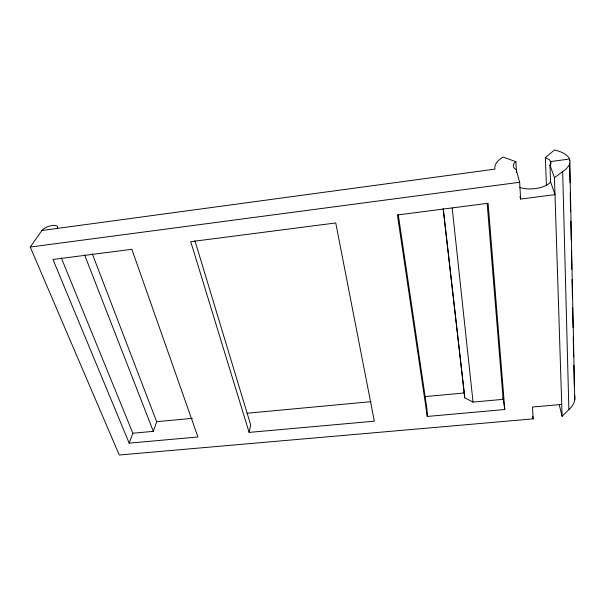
<?xml version="1.0" encoding="UTF-8"?>
<svg xmlns="http://www.w3.org/2000/svg" width="605" height="605" viewBox="0 0 605 605"><rect width="100%" height="100%" fill="white"/><g stroke="black" fill="none" stroke-linecap="round" stroke-linejoin="round"><path stroke-width="0.91" d="M249.116 432.401L190.734 241.682L335.745 222.95L374.344 421.186L249.116 432.401L250.674 424.869L194.916 240.707M129.168 443.14L52.968 259.469L131.845 249.283L197.956 436.984L129.168 443.14L132.858 433.225L153.33 431.35L156.65 421.693L92.247 253.684M546.406 184.994L545.37 157.648L549.332 159.69L550.679 161.573L550.754 163.645L549.953 165.044L550.535 181.689L550.119 182.43A18.634 8.077 -5.3 0 1 519.529 187.361M561.712 404.412L532.498 407.029L533.171 418.872L119.276 455.005L30.25 247.044L41.889 230.505A8.561 3.259 -18.7 0 1 52.317 225.499A8.561 3.259 -18.7 0 1 57.271 228.425M559.254 404.715L562.098 416.346L568.866 409.562A31.483 19.859 -0.3 0 0 574.447 394.528M545.37 157.648L554.46 149.995A37.737 15.783 -5.6 0 1 562.665 171.578L568.866 409.562M41.889 230.505L494.996 169.113A37.737 15.783 -5.6 0 1 503.088 157.058L515.883 161.671L514.847 162.48A18.861 7.888 -5.6 0 0 514.598 168.53L516.171 169.597L519.665 182.264L520.625 199.075L554.997 194.636L550.535 181.689M562.098 416.346L554.452 177.658L562.665 171.578M30.25 247.044L519.665 182.264M156.65 421.693L192.398 418.35M246.953 413.253L371.122 401.659M424.74 396.646L464.247 392.955L464.761 397.848L473.049 402.098L503.156 399.338L487.154 203.439M427.289 416.444L504.797 409.509L488.106 203.272L397.424 214.987L427.289 416.444L426.933 408.829L398.211 214.261M61.324 257.911L132.858 433.225M84.602 254.894L153.33 431.35M549.953 165.044L554.452 177.658M519.929 196.474L520.625 199.075M532.634 416.195L533.171 418.872M502.861 397.545L504.797 409.509M443.215 208.596L464.247 392.955M443.193 208.846L464.761 397.848M452.185 207.999L473.049 402.098M515.883 161.671L516.519 172.538M550.777 164.394L550.679 161.573L569.502 159.024L569.539 160.907M569.827 163.176L574.75 399.754M569.6 163.728L570.001 182.574M570.212 192.934L570.613 211.773M570.81 221.196L571.203 240.034M571.423 250.394L571.816 269.24M572.035 279.601L572.428 298.439M572.625 307.862L573.041 327.645M573.237 337.061L573.653 356.844M573.835 365.322L574.266 386.05"/></g></svg>
